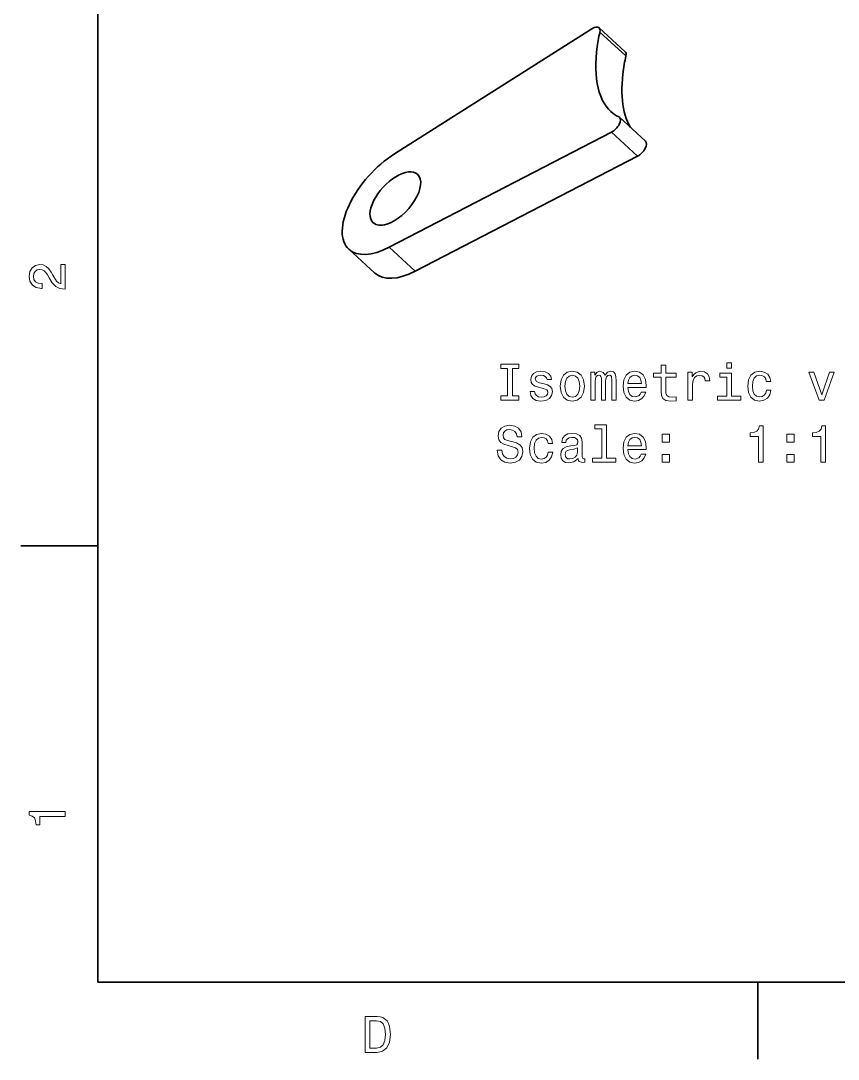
# Model space of a CAD drawing. Extents: x 0 to 297, y 0 to 210.
# Drawn here: x 2.5 to 82.1, y 2.5 to 103.7 of the extents above; entities that cross this region are included whole.
import ezdxf

# ---------------------------------------------------------------- set-up
doc = ezdxf.new("R2010")
doc.units = 0

msp = doc.modelspace()

# ---------------------------------------------------------------- linework, layer by layer
at = {"color": 7, "lineweight": 35}
for p, q in [((10, 200), (10, 10)), ((58.131378, 102.891464), (38.897469, 90.695908)), ((38.364517, 81.596893), (60.038528, 92.817345)), ((40.904922, 79.266968), (62.578934, 90.487411)), ((10, 10), (287, 10))]:
    msp.add_line(p, q, dxfattribs=at)
at = {"color": 7, "lineweight": 35, "ltscale": 0.086177}
for p, q in [((61.360435, 100.649757), (58.82003, 102.979691)), ((36.99474, 79.081406), (34.454334, 81.411339))]:
    msp.add_line(p, q, dxfattribs=at)
at = {"color": 7, "lineweight": 13, "ltscale": 0.086177}
for p, q in [((61.438805, 100.238861), (58.898399, 102.568794)), ((60.038528, 92.817345), (62.578934, 90.487411))]:
    msp.add_line(p, q, dxfattribs=at)
at = {"color": 7, "lineweight": 35, "ltscale": 0.086176}
msp.add_line((60.806763, 94.263596), (63.347168, 91.93367), dxfattribs=at)
at = {"color": 7, "lineweight": 13, "ltscale": 0.086176}
msp.add_line((40.904922, 79.266968), (38.364517, 81.596893), dxfattribs=at)
at = {"color": 7, "lineweight": 35, "ltscale": 0.1875}
for p, q in [((10, 52.5), (2.5, 52.5)), ((74.300003, 10), (74.300003, 2.5))]:
    msp.add_line(p, q, dxfattribs=at)
at = {"color": 7, "lineweight": 13}
for points in [[(6.833213, 77.519447), (6.833213, 79.925072), (6.399496, 79.925072), (6.399496, 78.023773), (6.162464, 78.129684), (5.965778, 78.311241), (5.607709, 78.871033), (5.456412, 79.168587), (5.239553, 79.501442), (4.987392, 79.738472), (4.689842, 79.874641), (4.351945, 79.925072), (3.928314, 79.839333), (3.595461, 79.602303), (3.383646, 79.239189), (3.307997, 78.770172), (3.393732, 78.286018), (3.630764, 77.91787), (4.009006, 77.680832), (4.508286, 77.600143), (4.578891, 77.600143), (4.578891, 78.059074), (4.538545, 78.059074), (4.195605, 78.104462), (3.943444, 78.240631), (3.782061, 78.457489), (3.726585, 78.744957), (3.777017, 79.03746), (3.903098, 79.254318), (4.099784, 79.395531), (4.346902, 79.445961), (4.578891, 79.41066), (4.775577, 79.314842), (4.947046, 79.153458), (5.098343, 78.931557), (5.259727, 78.634003), (5.572406, 78.139771), (5.90526, 77.791786), (6.308718, 77.585014), (6.818084, 77.519447)], [(49.911678, 67.140167), (49.266148, 67.140167), (49.266148, 66.716537), (51.021191, 66.716537), (51.021191, 67.140167), (50.375656, 67.140167), (50.375656, 69.792908), (51.021191, 69.792908), (51.021191, 70.216537), (49.266148, 70.216537), (49.266148, 69.792908), (49.911678, 69.792908)], [(64.874939, 68.955734), (64.874939, 67.599106), (64.905197, 67.160339), (65.046402, 66.85775), (65.328827, 66.681236), (65.807938, 66.62072), (66.332428, 66.645935), (66.332428, 67.029221), (65.949142, 66.998955), (65.601158, 67.039307), (65.414566, 67.165382), (65.33387, 67.377197), (65.318741, 67.674751), (65.318741, 68.955734), (66.332428, 68.955734), (66.332428, 69.333969), (65.318741, 69.333969), (65.318741, 70.125763), (64.874939, 70.125763), (64.874939, 69.333969), (64.108368, 69.333969), (64.108368, 68.955734)], [(71.72364, 70.337578), (71.254623, 70.337578), (71.254623, 69.833252), (71.72364, 69.833252)], [(53.462112, 68.295067), (53.033436, 68.395935), (52.715714, 68.511925), (52.609806, 68.748955), (52.640064, 68.915382), (52.745972, 69.036423), (52.917442, 69.112068), (53.164562, 69.142326), (53.401592, 69.112068), (53.588192, 69.021294), (53.709229, 68.885124), (53.759663, 68.703568), (54.193378, 68.703568), (54.193378, 68.713654), (54.117729, 69.041466), (53.910957, 69.298668), (53.588192, 69.460052), (53.164562, 69.520569), (52.735886, 69.460052), (52.423206, 69.293625), (52.226521, 69.046509), (52.166, 68.733826), (52.211391, 68.431236), (52.3526, 68.219421), (52.584591, 68.068123), (52.922485, 67.962212), (53.416721, 67.841179), (53.719315, 67.715096), (53.800007, 67.614235), (53.830269, 67.462936), (53.784878, 67.276337), (53.663841, 67.135124), (53.467155, 67.04435), (53.204906, 67.014091), (52.927528, 67.04435), (52.7258, 67.150253), (52.589634, 67.321724), (52.534157, 67.558754), (52.105484, 67.558754), (52.17609, 67.155296), (52.382862, 66.862793), (52.71067, 66.686279), (53.164562, 66.62072), (53.638626, 66.686279), (53.986607, 66.862793), (54.198421, 67.14521), (54.274071, 67.513367), (54.218597, 67.831093), (54.062256, 68.047951), (53.80505, 68.189163)], [(55.040642, 68.068123), (55.121334, 67.45285), (55.353321, 66.998955), (55.721478, 66.716537), (56.215714, 66.62072), (56.704906, 66.716537), (57.073063, 66.993912), (57.30505, 67.447807), (57.390785, 68.068123), (57.30505, 68.683395), (57.073063, 69.142326), (56.704906, 69.419708), (56.215714, 69.520569), (55.721478, 69.419708), (55.353321, 69.137283), (55.121334, 68.683395)], [(55.494534, 68.073166), (55.539921, 68.527054), (55.681133, 68.854866), (55.908077, 69.056595), (56.215714, 69.127197), (56.518307, 69.056595), (56.745255, 68.859909), (56.886463, 68.527054), (56.936897, 68.073166), (56.886463, 67.614235), (56.745255, 67.28138), (56.518307, 67.079651), (56.215714, 67.014091), (55.908077, 67.079651), (55.681133, 67.28138), (55.539921, 67.614235)], [(58.031277, 66.716537), (58.439777, 66.716537), (58.439777, 68.527054), (58.464993, 68.799393), (58.540642, 68.996078), (58.656635, 69.112068), (58.807934, 69.157463), (58.92897, 69.117111), (59.009663, 69.016251), (59.050007, 68.84478), (59.06514, 68.617836), (59.06514, 66.716537), (59.448425, 66.716537), (59.448425, 68.527054), (59.47364, 68.79435), (59.549286, 68.991035), (59.670326, 69.112068), (59.821621, 69.157463), (59.942657, 69.117111), (60.02335, 69.016251), (60.073784, 68.617836), (60.073784, 66.716537), (60.482285, 66.716537), (60.482285, 68.587578), (60.457069, 68.975906), (60.376377, 69.273453), (60.214993, 69.455009), (59.952744, 69.520569), (59.645111, 69.419708), (59.408077, 69.127197), (59.221478, 69.414665), (58.908798, 69.520569), (58.621334, 69.419708), (58.424648, 69.137283), (58.424648, 69.424751), (58.031277, 69.424751)], [(61.632141, 67.942039), (63.407356, 67.942039), (63.412399, 68.148811), (63.331707, 68.728783), (63.109806, 69.162506), (62.756783, 69.424751), (62.287758, 69.520569), (61.828827, 69.419708), (61.4758, 69.137283), (61.248856, 68.678352), (61.168163, 68.073166), (61.243813, 67.45285), (61.470757, 66.998955), (61.818741, 66.716537), (62.272629, 66.62072), (62.666, 66.686279), (62.98877, 66.85775), (63.2258, 67.130081), (63.361969, 67.493195), (62.923206, 67.493195), (62.832428, 67.291466), (62.701305, 67.140167), (62.328106, 67.019135), (62.040642, 67.074608), (61.823784, 67.251122), (61.682571, 67.538582), (61.632141, 67.92691)], [(61.632141, 68.315239), (61.687614, 68.663223), (61.823784, 68.920425), (62.030556, 69.076767), (62.302891, 69.13224), (62.570183, 69.076767), (62.776955, 68.920425), (62.903034, 68.663223), (62.948425, 68.315239)], [(67.482285, 66.716537), (67.926086, 66.716537), (67.926086, 68.264809), (67.971481, 68.638008), (68.107643, 68.905296), (68.329544, 69.066681), (68.627098, 69.122154), (68.848999, 69.086853), (69.015427, 68.985992), (69.116287, 68.814522), (69.151596, 68.582535), (69.600441, 68.582535), (69.539925, 68.991035), (69.373497, 69.283539), (69.096115, 69.460052), (68.71788, 69.520569), (68.46067, 69.480225), (68.23877, 69.379364), (68.042084, 69.207893), (67.885742, 68.975906), (67.885742, 69.424751), (67.482285, 69.424751)], [(71.708511, 67.089737), (71.708511, 69.333969), (70.568741, 69.333969), (70.568741, 68.955734), (71.264709, 68.955734), (71.264709, 67.089737), (70.356926, 67.089737), (70.356926, 66.716537), (72.626381, 66.716537), (72.626381, 67.089737)], [(75.112686, 68.527054), (75.551453, 68.527054), (75.46067, 68.930511), (75.243813, 69.248238), (74.905914, 69.444923), (74.467155, 69.520569), (73.983002, 69.419708), (73.614853, 69.137283), (73.382858, 68.678352), (73.30217, 68.06308), (73.377823, 67.45285), (73.604767, 66.998955), (73.96283, 66.716537), (74.452026, 66.62072), (74.885742, 66.696365), (75.22364, 66.90818), (75.455627, 67.241035), (75.556488, 67.684837), (75.132858, 67.684837), (75.057213, 67.40242), (74.916, 67.190598), (74.714272, 67.059479), (74.467155, 67.019135), (74.159515, 67.084694), (73.937614, 67.286423), (73.801453, 67.614235), (73.756058, 68.078209), (73.801453, 68.532097), (73.942657, 68.859909), (74.169601, 69.061638), (74.467155, 69.13224), (74.729401, 69.086853), (74.926086, 68.970863), (75.057213, 68.779221)], [(80.271912, 66.716537), (80.740929, 66.716537), (81.729401, 69.424751), (81.27047, 69.424751), (80.508942, 67.241035), (79.732285, 69.424751), (79.268311, 69.424751)], [(49.346836, 61.824608), (48.887905, 61.824608), (48.98877, 61.290024), (49.240929, 60.896652), (49.629257, 60.659622), (50.153755, 60.573887), (50.673206, 60.654579), (51.061535, 60.87648), (51.308655, 61.224464), (51.399433, 61.683395), (51.323784, 62.096943), (51.111969, 62.364231), (50.769028, 62.540745), (50.310093, 62.671871), (49.916721, 62.767693), (49.659519, 62.878643), (49.513264, 63.040024), (49.467876, 63.292187), (49.513264, 63.519131), (49.644386, 63.690601), (49.846119, 63.806595), (50.123493, 63.846943), (50.405914, 63.796509), (50.627819, 63.660343), (50.774071, 63.433395), (50.844677, 63.125759), (51.303612, 63.125759), (51.303612, 63.135845), (51.222919, 63.609909), (50.985886, 63.962936), (50.612686, 64.184837), (50.108364, 64.260483), (49.654476, 64.184837), (49.301449, 63.973022), (49.074505, 63.645214), (48.993813, 63.221581), (49.059372, 62.843338), (49.251015, 62.586136), (49.553612, 62.414665), (49.967155, 62.283543), (50.375656, 62.167545), (50.683292, 62.056595), (50.869892, 61.895214), (50.935455, 61.632965), (50.874935, 61.365673), (50.718597, 61.163944), (50.481564, 61.037865), (50.173927, 60.997517), (49.830986, 61.052994), (49.568741, 61.214378), (49.402313, 61.476624)], [(59.090355, 63.917545), (59.090355, 61.042908), (58.177528, 61.042908), (58.177528, 60.669708), (60.44194, 60.669708), (60.44194, 61.042908), (59.534157, 61.042908), (59.534157, 64.290749), (58.394386, 64.290749), (58.394386, 63.917545)], [(74.341072, 60.669708), (74.800011, 60.669708), (74.800011, 64.194923), (74.457069, 64.194923), (74.366287, 63.887287), (74.184738, 63.680515), (73.907356, 63.559479), (73.524071, 63.519131), (73.524071, 63.161064), (74.341072, 63.161064)], [(80.413116, 60.669708), (80.872055, 60.669708), (80.872055, 64.194923), (80.529114, 64.194923), (80.438339, 63.887287), (80.256775, 63.680515), (79.979401, 63.559479), (79.596115, 63.519131), (79.596115, 63.161064), (80.413116, 63.161064)], [(53.860527, 62.480228), (54.299286, 62.480228), (54.208511, 62.883686), (53.99165, 63.201408), (53.653755, 63.398094), (53.214993, 63.473743), (52.730843, 63.372879), (52.362686, 63.090458), (52.130699, 62.631523), (52.050007, 62.016251), (52.125656, 61.406021), (52.3526, 60.952129), (52.71067, 60.669708), (53.199863, 60.573887), (53.633583, 60.649536), (53.971478, 60.861351), (54.203465, 61.194202), (54.304329, 61.638008), (53.880699, 61.638008), (53.80505, 61.355587), (53.663841, 61.143772), (53.462112, 61.01265), (53.214993, 60.972301), (52.907356, 61.037865), (52.685455, 61.239594), (52.549286, 61.567402), (52.503899, 62.03138), (52.549286, 62.485271), (52.690498, 62.81308), (52.917442, 63.014809), (53.214993, 63.085415), (53.477242, 63.040024), (53.673927, 62.92403), (53.80505, 62.732388)], [(56.780556, 61.022736), (56.780556, 61.007603), (56.805771, 60.836136), (56.88142, 60.715096), (57.199142, 60.619274), (57.446262, 60.659622), (57.446262, 61.00256), (57.340355, 60.987431), (57.199142, 61.052994), (57.173927, 61.254723), (57.173927, 62.656738), (57.113407, 63.014809), (56.936897, 63.266972), (56.629257, 63.418266), (56.195541, 63.473743), (55.771912, 63.413223), (55.459229, 63.241753), (55.262543, 62.974464), (55.196983, 62.621437), (55.196983, 62.591179), (55.595398, 62.591179), (55.630699, 62.802994), (55.74165, 62.954292), (55.923206, 63.045067), (56.180412, 63.080372), (56.427528, 63.055157), (56.604042, 62.979507), (56.709949, 62.848381), (56.745255, 62.666828), (56.725079, 62.455009), (56.644386, 62.349102), (56.442657, 62.298672), (56.064415, 62.258324), (55.630699, 62.167545), (55.323063, 62.006165), (55.141506, 61.754002), (55.086029, 61.380802), (55.136463, 61.047951), (55.292805, 60.800831), (55.544964, 60.644493), (55.892948, 60.589016), (56.361969, 60.694923)], [(61.632141, 61.895214), (63.407356, 61.895214), (63.412399, 62.101986), (63.331707, 62.681957), (63.109806, 63.115673), (62.756783, 63.377922), (62.287758, 63.473743), (61.828827, 63.372879), (61.4758, 63.090458), (61.248856, 62.631523), (61.168163, 62.026337), (61.243813, 61.406021), (61.470757, 60.952129), (61.818741, 60.669708), (62.272629, 60.573887), (62.666, 60.63945), (62.98877, 60.810917), (63.2258, 61.083252), (63.361969, 61.446365), (62.923206, 61.446365), (62.832428, 61.244637), (62.701305, 61.093338), (62.328106, 60.972301), (62.040642, 61.027779), (61.823784, 61.204292), (61.682571, 61.491753), (61.632141, 61.880081)], [(61.632141, 62.26841), (61.687614, 62.616394), (61.823784, 62.8736), (62.030556, 63.029938), (62.302891, 63.085415), (62.570183, 63.029938), (62.776955, 62.8736), (62.903034, 62.616394), (62.948425, 62.26841)], [(64.9758, 62.62648), (65.671768, 62.62648), (65.671768, 63.377922), (64.9758, 63.377922)], [(77.119888, 62.62648), (77.815857, 62.62648), (77.815857, 63.377922), (77.119888, 63.377922)], [(56.730125, 61.617836), (56.669605, 61.355587), (56.508221, 61.153858), (56.266148, 61.022736), (55.968597, 60.977345), (55.776955, 61.00256), (55.640785, 61.083252), (55.55505, 61.224464), (55.529835, 61.42115), (55.550007, 61.597664), (55.630699, 61.723743), (55.953465, 61.864952), (56.361969, 61.925472), (56.730125, 62.046509)], [(64.9758, 60.669708), (65.671768, 60.669708), (65.671768, 61.42115), (64.9758, 61.42115)], [(77.119888, 60.669708), (77.815857, 60.669708), (77.815857, 61.42115), (77.119888, 61.42115)], [(6.833213, 26.159222), (6.833213, 26.618156), (3.307997, 26.618156), (3.307997, 26.275217), (3.615634, 26.184439), (3.822406, 26.002882), (3.943444, 25.725506), (3.98379, 25.34222), (4.341859, 25.34222), (4.341859, 26.159222)], [(37.194958, 6.666787), (36.029972, 6.666787), (36.029972, 3.166787), (37.194958, 3.166787), (37.744667, 3.277738), (38.153168, 3.615634), (38.405331, 4.165346), (38.496109, 4.916787), (38.415417, 5.683357), (38.314552, 5.985951), (38.173344, 6.228026), (37.764839, 6.555836), (37.497551, 6.636527)], [(37.159653, 6.248199), (37.542938, 6.17255), (37.805187, 5.940562), (37.961525, 5.527017), (38.011959, 4.916787), (37.956482, 4.326729), (37.800144, 3.913184), (37.532852, 3.666066), (37.159653, 3.585375), (36.498989, 3.585375), (36.498989, 6.248199)]]:
    msp.add_lwpolyline(points, close=True, dxfattribs=at)
at = {"color": 7, "lineweight": 35}
for centre, radius, start, end in [((76.724854, 98.574966), 18.268345, 167.372023, 169.996578), ((79.265259, 96.245041), 18.268345, 167.372023, 169.996578), ((62.015007, 97.030846), 3.006537, 227.307825, 244.890084)]:
    msp.add_arc(centre, radius, start, end, dxfattribs=at)
for centre, major_axis, ratio, start_param, end_param in [((58.144131, 102.242699), (0.675919, 0.736977), 0.507307, 0.0000429076, 1.0820627828), ((58.144131, 102.242699), (0.675919, 0.736977), 0.507307, 5.560677488, 6.2832282148), ((66.35141, 105.383209), (-5.724697, -11.019241), 0.48736, 5.2858651443, 6.1526353829), ((60.684532, 99.912766), (0.675919, 0.736977), 0.507307, 5.560677488, 6.2832282148), ((68.893509, 103.054794), (-5.72646, -11.020775), 0.487346, 5.2859896889, 5.9944428091), ((60.130829, 93.526634), (0.675919, 0.736977), 0.507307, 4.0873644036, 6.2831462087), ((60.130829, 93.526634), (0.675919, 0.736977), 0.507307, 6.2831462087, 6.4418573174), ((62.671234, 91.196701), (0.675919, 0.736977), 0.507307, 4.0873644036, 6.2831462087), ((38.982922, 86.349144), (4.528652, 4.937744), 0.507307, 1.0820627828, 3.1416181371), ((38.982922, 86.349144), (2.162937, 2.358322), 0.507307, 6.2831455004, 9.424738154), ((38.982922, 86.349144), (2.162937, 2.358322), 0.507307, 3.8588039472, 6.2831455004), ((38.982922, 86.349144), (2.162937, 2.358322), 0.507307, 3.1415528468, 3.8588039472), ((38.982922, 86.349144), (4.528652, 4.937744), 0.507307, 3.1416181371, 4.0873644036), ((41.523327, 84.019211), (4.528652, 4.937744), 0.507307, 3.1416181371, 4.0873644036)]:
    msp.add_ellipse(centre, major_axis=major_axis, ratio=ratio, start_param=start_param, end_param=end_param, dxfattribs=at)

doc.saveas('drawing.dxf')
